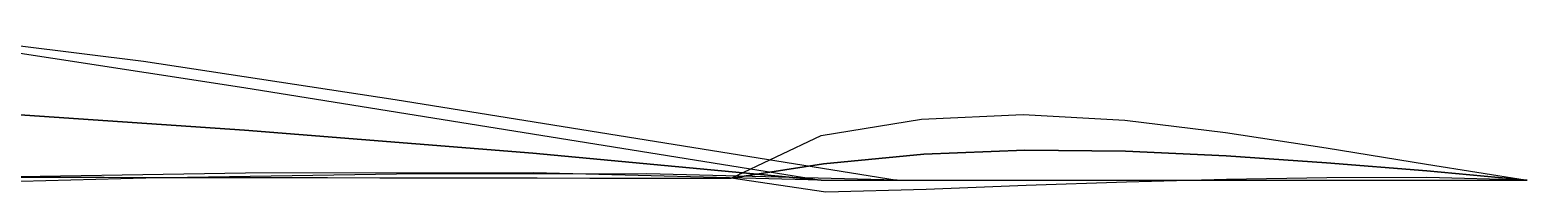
# Model space of a CAD drawing. Header units: metres. Extents: x -0.45 to 0.6, y -0.45 to 0.6.
# Drawn here: x 0.4513 to 0.6017, y -0.4473 to -0.431 of the extents above; entities that cross this region are included whole.
import ezdxf

# ---------------------------------------------------------------- set-up
doc = ezdxf.new("R2010")
doc.units = ezdxf.units.M

msp = doc.modelspace()

# ---------------------------------------------------------------- linework, layer by layer
at = {"layer": 'LAV-1 main body_Surf[0]_v4', "color": 0}
for points in [[(0.437368, -0.430988, 0), (0.462721, -0.434123, 0), (0.487977, -0.43798, 0), (0.513199, -0.442048, 0), (0.538425, -0.446094, 0), (0.538425, -0.446094, 0), (0.538425, -0.446094, 0), (0.538425, -0.446094, 0), (0.538425, -0.446094, 0), (0.538425, -0.446094, 0), (0.538425, -0.446094, 0), (0.538425, -0.446094, 0), (0.538425, -0.446094, 0)], [(0.437368, -0.430988, 0), (0.462721, -0.434123, 0), (0.487977, -0.43798, 0), (0.513199, -0.442048, 0), (0.538425, -0.446094, 0), (0.538425, -0.446094, 0), (0.538425, -0.446094, 0), (0.538425, -0.446094, 0), (0.538425, -0.446094, 0), (0.538425, -0.446094, 0), (0.538425, -0.446094, 0), (0.538425, -0.446094, 0), (0.538425, -0.446094, 0)], [(0.443743, -0.432327, 0), (0.472787, -0.436763, 0), (0.501793, -0.441441, 0), (0.530802, -0.446094, 0), (0.530802, -0.446094, 0), (0.530802, -0.446094, 0), (0.530802, -0.446094, 0), (0.530802, -0.446094, 0), (0.530802, -0.446094, 0), (0.530802, -0.446094, 0), (0.530802, -0.446094, 0), (0.530802, -0.446094, 0), (0.530802, -0.446094, 0), (0.530802, -0.446094, 0), (0.530802, -0.446094, 0), (0.530802, -0.446094, 0)], [(0.530802, -0.446094, 0), (0.530802, -0.446094, 0), (0.530802, -0.446094, 0), (0.530802, -0.446094, 0), (0.530802, -0.446094, 0), (0.530802, -0.446094, 0), (0.530802, -0.446094, 0), (0.530802, -0.446094, 0), (0.530802, -0.446094, 0), (0.501835, -0.443397, 0), (0.472864, -0.441077, 0), (0.443875, -0.439096, 0)], [(0.443875, -0.439096, 0), (0.472864, -0.441077, 0), (0.501835, -0.443397, 0), (0.530802, -0.446094, 0), (0.530802, -0.446094, 0), (0.530802, -0.446094, 0), (0.530802, -0.446094, 0), (0.530802, -0.446094, 0), (0.530802, -0.446094, 0), (0.530802, -0.446094, 0), (0.530802, -0.446094, 0), (0.530802, -0.446094, 0), (0.530802, -0.446094, 0), (0.530802, -0.446094, 0), (0.530802, -0.446094, 0), (0.530802, -0.446094, 0)], [(0.601698, -0.446094, 0), (0.601698, -0.446094, 0), (0.601698, -0.446094, 0), (0.601698, -0.446094, 0), (0.601698, -0.446094, 0), (0.601698, -0.446094, 0), (0.601698, -0.446094, 0), (0.601698, -0.446094, 0), (0.601698, -0.446094, 0), (0.591637, -0.445837, 0), (0.581572, -0.44585, 0), (0.571509, -0.446015, 0), (0.561447, -0.446289, 0), (0.551388, -0.446642, 0), (0.54133, -0.447023, 0), (0.531269, -0.447295, 0), (0.521733, -0.445907, 0), (0.521733, -0.445907, 0), (0.521733, -0.445907, 0), (0.521733, -0.445907, 0), (0.521733, -0.445907, 0), (0.521733, -0.445907, 0), (0.521733, -0.445907, 0), (0.521733, -0.445907, 0), (0.521733, -0.445907, 0), (0.521733, -0.445907, 0), (0.521733, -0.445907, 0), (0.521733, -0.445907, 0), (0.521733, -0.445907, 0), (0.521733, -0.445907, 0), (0.521733, -0.445907, 0), (0.521733, -0.445907, 0), (0.521733, -0.445907, 0), (0.53079, -0.441612, 0), (0.540869, -0.439968, 0), (0.551073, -0.4395, 0), (0.561275, -0.440052, 0), (0.571416, -0.441306, 0), (0.581519, -0.442849, 0), (0.591608, -0.444476, 0), (0.601698, -0.446094, 0), (0.601698, -0.446094, 0), (0.601698, -0.446094, 0), (0.601698, -0.446094, 0), (0.601698, -0.446094, 0), (0.601698, -0.446094, 0), (0.601698, -0.446094, 0), (0.601698, -0.446094, 0), (0.601698, -0.446094, 0)], [(0.601698, -0.446094, 0), (0.601698, -0.446094, 0), (0.601698, -0.446094, 0), (0.601698, -0.446094, 0), (0.601698, -0.446094, 0), (0.601698, -0.446094, 0), (0.601698, -0.446094, 0), (0.601698, -0.446094, 0), (0.601698, -0.446094, 0), (0.591622, -0.445156, 0), (0.581545, -0.444349, 0), (0.571463, -0.44366, 0), (0.561361, -0.443171, 0), (0.551231, -0.443071, 0), (0.5411, -0.443496, 0), (0.53103, -0.444454, 0), (0.521733, -0.445907, 0), (0.521733, -0.445907, 0), (0.521733, -0.445907, 0), (0.521733, -0.445907, 0), (0.521733, -0.445907, 0), (0.521733, -0.445907, 0), (0.521733, -0.445907, 0), (0.521733, -0.445907, 0), (0.521733, -0.445907, 0), (0.521733, -0.445907, 0), (0.521733, -0.445907, 0), (0.521733, -0.445907, 0), (0.521733, -0.445907, 0), (0.521733, -0.445907, 0), (0.521733, -0.445907, 0), (0.521733, -0.445907, 0), (0.521733, -0.445907, 0), (0.53103, -0.444454, 0), (0.5411, -0.443496, 0), (0.551231, -0.443071, 0), (0.561361, -0.443171, 0), (0.571463, -0.44366, 0), (0.581545, -0.444349, 0), (0.591622, -0.445156, 0), (0.601698, -0.446094, 0), (0.601698, -0.446094, 0), (0.601698, -0.446094, 0), (0.601698, -0.446094, 0), (0.601698, -0.446094, 0), (0.601698, -0.446094, 0), (0.601698, -0.446094, 0), (0.601698, -0.446094, 0), (0.601698, -0.446094, 0)], [(0.538425, -0.446094, 0), (0.538425, -0.446094, 0), (0.538425, -0.446094, 0), (0.538425, -0.446094, 0), (0.538425, -0.446094, 0), (0.538425, -0.446094, 0), (0.538425, -0.446094, 0), (0.538425, -0.446094, 0), (0.538425, -0.446094, 0), (0.513273, -0.44545, 0), (0.48811, -0.445483, 0), (0.462951, -0.445895, 0), (0.437798, -0.446582, 0)], [(0.538425, -0.446094, 0), (0.538425, -0.446094, 0), (0.538425, -0.446094, 0), (0.538425, -0.446094, 0), (0.538425, -0.446094, 0), (0.538425, -0.446094, 0), (0.538425, -0.446094, 0), (0.538425, -0.446094, 0), (0.538425, -0.446094, 0), (0.513273, -0.44545, 0), (0.48811, -0.445483, 0), (0.462951, -0.445895, 0), (0.437798, -0.446582, 0)], [(0.530802, -0.446094, 0), (0.530802, -0.446094, 0), (0.530802, -0.446094, 0), (0.530802, -0.446094, 0), (0.530802, -0.446094, 0), (0.530802, -0.446094, 0), (0.530802, -0.446094, 0), (0.530802, -0.446094, 0), (0.530802, -0.446094, 0), (0.501877, -0.445353, 0), (0.472941, -0.445391, 0), (0.444007, -0.445866, 0)], [(0.4473, -0.445793, 0), (0.453026, -0.445802, 0), (0.458751, -0.445811, 0), (0.464477, -0.445819, 0), (0.470203, -0.445828, 0), (0.475928, -0.445837, 0), (0.481196, -0.445845, 0), (0.486463, -0.445853, 0), (0.491731, -0.445861, 0), (0.496999, -0.445869, 0), (0.502266, -0.445877, 0), (0.507534, -0.445885, 0), (0.512801, -0.445894, 0), (0.518069, -0.445902, 0), (0.518527, -0.445902, 0), (0.518985, -0.445903, 0), (0.519443, -0.445904, 0), (0.519901, -0.445904, 0), (0.520359, -0.445905, 0), (0.520817, -0.445906, 0), (0.521275, -0.445907, 0), (0.521733, -0.445907, 0), (0.521733, -0.445907, 0), (0.521733, -0.445907, 0), (0.521733, -0.445907, 0), (0.521733, -0.445907, 0), (0.521733, -0.445907, 0), (0.521733, -0.445907, 0), (0.521733, -0.445907, 0), (0.521733, -0.445907, 0)], [(0.4473, -0.445793, 0), (0.453026, -0.445802, 0), (0.458751, -0.445811, 0), (0.464477, -0.445819, 0), (0.470203, -0.445828, 0), (0.475928, -0.445837, 0), (0.481196, -0.445845, 0), (0.486463, -0.445853, 0), (0.491731, -0.445861, 0), (0.496999, -0.445869, 0), (0.502266, -0.445877, 0), (0.507534, -0.445885, 0), (0.512801, -0.445894, 0), (0.518069, -0.445902, 0), (0.518527, -0.445902, 0), (0.518985, -0.445903, 0), (0.519443, -0.445904, 0), (0.519901, -0.445904, 0), (0.520359, -0.445905, 0), (0.520817, -0.445906, 0), (0.521275, -0.445907, 0), (0.521733, -0.445907, 0), (0.521733, -0.445907, 0), (0.521733, -0.445907, 0), (0.521733, -0.445907, 0), (0.521733, -0.445907, 0), (0.521733, -0.445907, 0), (0.521733, -0.445907, 0), (0.521733, -0.445907, 0), (0.521733, -0.445907, 0)], [(0.4473, -0.445793, 0), (0.453026, -0.445802, 0), (0.458751, -0.445811, 0), (0.464477, -0.445819, 0), (0.470203, -0.445828, 0), (0.475928, -0.445837, 0), (0.481196, -0.445845, 0), (0.486463, -0.445853, 0), (0.491731, -0.445861, 0), (0.496999, -0.445869, 0), (0.502266, -0.445877, 0), (0.507534, -0.445885, 0), (0.512801, -0.445894, 0), (0.518069, -0.445902, 0), (0.518527, -0.445902, 0), (0.518985, -0.445903, 0), (0.519443, -0.445904, 0), (0.519901, -0.445904, 0), (0.520359, -0.445905, 0), (0.520817, -0.445906, 0), (0.521275, -0.445907, 0), (0.521733, -0.445907, 0), (0.521733, -0.445907, 0), (0.521733, -0.445907, 0), (0.521733, -0.445907, 0), (0.521733, -0.445907, 0), (0.521733, -0.445907, 0), (0.521733, -0.445907, 0), (0.521733, -0.445907, 0), (0.521733, -0.445907, 0)], [(0.530802, -0.446094, 0), (0.530802, -0.446094, 0), (0.530802, -0.446094, 0), (0.530802, -0.446094, 0), (0.530802, -0.446094, 0), (0.530802, -0.446094, 0), (0.530802, -0.446094, 0), (0.530802, -0.446094, 0), (0.530802, -0.446094, 0), (0.530821, -0.446094, 0), (0.53084, -0.446094, 0), (0.530858, -0.446094, 0), (0.530876, -0.446094, 0), (0.530894, -0.446094, 0), (0.530912, -0.446094, 0), (0.530929, -0.446094, 0), (0.530946, -0.446094, 0), (0.531122, -0.446094, 0), (0.531267, -0.446094, 0), (0.531382, -0.446094, 0), (0.531472, -0.446094, 0), (0.531539, -0.446093, 0), (0.531587, -0.446093, 0), (0.531618, -0.446092, 0), (0.531637, -0.446092, 0), (0.531647, -0.446091, 0), (0.531649, -0.446091, 0), (0.531646, -0.44609, 0), (0.531643, -0.44609, 0), (0.531643, -0.446089, 0), (0.531649, -0.446089, 0), (0.531666, -0.446088, 0), (0.531696, -0.446088, 0), (0.531743, -0.446087, 0), (0.531813, -0.446087, 0), (0.531909, -0.446086, 0), (0.532037, -0.446086, 0), (0.532201, -0.446086, 0), (0.532406, -0.446086, 0), (0.532657, -0.446086, 0), (0.532959, -0.446086, 0), (0.533286, -0.446086, 0), (0.53367, -0.446087, 0), (0.53412, -0.446087, 0), (0.534647, -0.446088, 0), (0.535259, -0.446089, 0), (0.535966, -0.44609, 0), (0.536779, -0.446091, 0), (0.537707, -0.446093, 0), (0.537794, -0.446093, 0), (0.537881, -0.446093, 0), (0.537969, -0.446094, 0), (0.538059, -0.446094, 0), (0.538149, -0.446094, 0), (0.53824, -0.446094, 0), (0.538332, -0.446094, 0), (0.538425, -0.446094, 0), (0.538425, -0.446094, 0), (0.538425, -0.446094, 0), (0.538425, -0.446094, 0), (0.538425, -0.446094, 0), (0.538425, -0.446094, 0), (0.538425, -0.446094, 0), (0.538425, -0.446094, 0), (0.538425, -0.446094, 0), (0.538425, -0.446094, 0), (0.538425, -0.446094, 0), (0.538425, -0.446094, 0), (0.538425, -0.446094, 0), (0.538425, -0.446094, 0), (0.538425, -0.446094, 0), (0.538425, -0.446094, 0), (0.538425, -0.446094, 0), (0.538425, -0.446094, 0), (0.538425, -0.446094, 0), (0.538425, -0.446094, 0), (0.538425, -0.446094, 0), (0.538425, -0.446094, 0), (0.538425, -0.446094, 0), (0.538425, -0.446094, 0), (0.538425, -0.446094, 0), (0.538425, -0.446094, 0), (0.538425, -0.446094, 0), (0.538425, -0.446094, 0), (0.538425, -0.446094, 0), (0.538425, -0.446094, 0), (0.538425, -0.446094, 0), (0.538425, -0.446094, 0), (0.538425, -0.446094, 0), (0.538425, -0.446094, 0), (0.538425, -0.446094, 0), (0.538425, -0.446094, 0), (0.538425, -0.446094, 0), (0.538425, -0.446094, 0), (0.538425, -0.446094, 0), (0.538425, -0.446094, 0), (0.538425, -0.446094, 0), (0.538425, -0.446094, 0), (0.538425, -0.446094, 0), (0.538425, -0.446094, 0), (0.538425, -0.446094, 0), (0.538425, -0.446094, 0), (0.538425, -0.446094, 0), (0.538425, -0.446094, 0), (0.538425, -0.446094, 0), (0.538583, -0.446094, 0), (0.538741, -0.446094, 0), (0.5389, -0.446094, 0), (0.539058, -0.446094, 0), (0.539216, -0.446094, 0), (0.539374, -0.446094, 0), (0.539532, -0.446094, 0), (0.539691, -0.446094, 0), (0.54151, -0.446094, 0), (0.543329, -0.446094, 0), (0.545148, -0.446094, 0), (0.546967, -0.446094, 0), (0.548786, -0.446094, 0), (0.550605, -0.446094, 0), (0.552424, -0.446094, 0), (0.554243, -0.446094, 0), (0.556221, -0.446094, 0), (0.558198, -0.446094, 0), (0.560175, -0.446094, 0), (0.562152, -0.446094, 0), (0.56413, -0.446094, 0), (0.566107, -0.446094, 0), (0.568084, -0.446094, 0), (0.570062, -0.446094, 0), (0.572039, -0.446094, 0), (0.574016, -0.446094, 0), (0.575993, -0.446094, 0), (0.577971, -0.446094, 0), (0.579948, -0.446094, 0), (0.581925, -0.446094, 0), (0.583903, -0.446094, 0), (0.58588, -0.446094, 0), (0.587699, -0.446094, 0), (0.589518, -0.446094, 0), (0.591337, -0.446094, 0), (0.593156, -0.446094, 0), (0.594975, -0.446094, 0), (0.596794, -0.446094, 0), (0.598614, -0.446094, 0), (0.600433, -0.446094, 0), (0.600591, -0.446094, 0), (0.600749, -0.446094, 0), (0.600907, -0.446094, 0), (0.601065, -0.446094, 0), (0.601224, -0.446094, 0), (0.601382, -0.446094, 0), (0.60154, -0.446094, 0), (0.601698, -0.446094, 0), (0.601698, -0.446094, 0), (0.601698, -0.446094, 0), (0.601698, -0.446094, 0), (0.601698, -0.446094, 0), (0.601698, -0.446094, 0), (0.601698, -0.446094, 0), (0.601698, -0.446094, 0), (0.601698, -0.446094, 0)], [(0.530802, -0.446094, 0), (0.530802, -0.446094, 0), (0.530802, -0.446094, 0), (0.530802, -0.446094, 0), (0.530802, -0.446094, 0), (0.530802, -0.446094, 0), (0.530802, -0.446094, 0), (0.530802, -0.446094, 0), (0.530802, -0.446094, 0), (0.530821, -0.446094, 0), (0.53084, -0.446094, 0), (0.530858, -0.446094, 0), (0.530876, -0.446094, 0), (0.530894, -0.446094, 0), (0.530912, -0.446094, 0), (0.530929, -0.446094, 0), (0.530946, -0.446094, 0), (0.531122, -0.446094, 0), (0.531267, -0.446094, 0), (0.531382, -0.446094, 0), (0.531472, -0.446094, 0), (0.531539, -0.446093, 0), (0.531587, -0.446093, 0), (0.531618, -0.446092, 0), (0.531637, -0.446092, 0), (0.531647, -0.446091, 0), (0.531649, -0.446091, 0), (0.531646, -0.44609, 0), (0.531643, -0.44609, 0), (0.531643, -0.446089, 0), (0.531649, -0.446089, 0), (0.531666, -0.446088, 0), (0.531696, -0.446088, 0), (0.531743, -0.446087, 0), (0.531813, -0.446087, 0), (0.531909, -0.446086, 0), (0.532037, -0.446086, 0), (0.532201, -0.446086, 0), (0.532406, -0.446086, 0), (0.532657, -0.446086, 0), (0.532959, -0.446086, 0), (0.533286, -0.446086, 0), (0.53367, -0.446087, 0), (0.53412, -0.446087, 0), (0.534647, -0.446088, 0), (0.535259, -0.446089, 0), (0.535966, -0.44609, 0), (0.536779, -0.446091, 0), (0.537707, -0.446093, 0), (0.537794, -0.446093, 0), (0.537881, -0.446093, 0), (0.537969, -0.446094, 0), (0.538059, -0.446094, 0), (0.538149, -0.446094, 0), (0.53824, -0.446094, 0), (0.538332, -0.446094, 0), (0.538425, -0.446094, 0), (0.538425, -0.446094, 0), (0.538425, -0.446094, 0), (0.538425, -0.446094, 0), (0.538425, -0.446094, 0), (0.538425, -0.446094, 0), (0.538425, -0.446094, 0), (0.538425, -0.446094, 0), (0.538425, -0.446094, 0), (0.538425, -0.446094, 0), (0.538425, -0.446094, 0), (0.538425, -0.446094, 0), (0.538425, -0.446094, 0), (0.538425, -0.446094, 0), (0.538425, -0.446094, 0), (0.538425, -0.446094, 0), (0.538425, -0.446094, 0), (0.538425, -0.446094, 0), (0.538425, -0.446094, 0), (0.538425, -0.446094, 0), (0.538425, -0.446094, 0), (0.538425, -0.446094, 0), (0.538425, -0.446094, 0), (0.538425, -0.446094, 0), (0.538425, -0.446094, 0), (0.538425, -0.446094, 0), (0.538425, -0.446094, 0), (0.538425, -0.446094, 0), (0.538425, -0.446094, 0), (0.538425, -0.446094, 0), (0.538425, -0.446094, 0), (0.538425, -0.446094, 0), (0.538425, -0.446094, 0), (0.538425, -0.446094, 0), (0.538425, -0.446094, 0), (0.538425, -0.446094, 0), (0.538425, -0.446094, 0), (0.538425, -0.446094, 0), (0.538425, -0.446094, 0), (0.538425, -0.446094, 0), (0.538425, -0.446094, 0), (0.538425, -0.446094, 0), (0.538425, -0.446094, 0), (0.538425, -0.446094, 0), (0.538425, -0.446094, 0), (0.538425, -0.446094, 0), (0.538425, -0.446094, 0), (0.538425, -0.446094, 0), (0.538425, -0.446094, 0), (0.538583, -0.446094, 0), (0.538741, -0.446094, 0), (0.5389, -0.446094, 0), (0.539058, -0.446094, 0), (0.539216, -0.446094, 0), (0.539374, -0.446094, 0), (0.539532, -0.446094, 0), (0.539691, -0.446094, 0), (0.54151, -0.446094, 0), (0.543329, -0.446094, 0), (0.545148, -0.446094, 0), (0.546967, -0.446094, 0), (0.548786, -0.446094, 0), (0.550605, -0.446094, 0), (0.552424, -0.446094, 0), (0.554243, -0.446094, 0), (0.556221, -0.446094, 0), (0.558198, -0.446094, 0), (0.560175, -0.446094, 0), (0.562152, -0.446094, 0), (0.56413, -0.446094, 0), (0.566107, -0.446094, 0), (0.568084, -0.446094, 0), (0.570062, -0.446094, 0), (0.572039, -0.446094, 0), (0.574016, -0.446094, 0), (0.575993, -0.446094, 0), (0.577971, -0.446094, 0), (0.579948, -0.446094, 0), (0.581925, -0.446094, 0), (0.583903, -0.446094, 0), (0.58588, -0.446094, 0), (0.587699, -0.446094, 0), (0.589518, -0.446094, 0), (0.591337, -0.446094, 0), (0.593156, -0.446094, 0), (0.594975, -0.446094, 0), (0.596794, -0.446094, 0), (0.598614, -0.446094, 0), (0.600433, -0.446094, 0), (0.600591, -0.446094, 0), (0.600749, -0.446094, 0), (0.600907, -0.446094, 0), (0.601065, -0.446094, 0), (0.601224, -0.446094, 0), (0.601382, -0.446094, 0), (0.60154, -0.446094, 0), (0.601698, -0.446094, 0), (0.601698, -0.446094, 0), (0.601698, -0.446094, 0), (0.601698, -0.446094, 0), (0.601698, -0.446094, 0), (0.601698, -0.446094, 0), (0.601698, -0.446094, 0), (0.601698, -0.446094, 0), (0.601698, -0.446094, 0)], [(0.530802, -0.446094, 0), (0.530802, -0.446094, 0), (0.530802, -0.446094, 0), (0.530802, -0.446094, 0), (0.530802, -0.446094, 0), (0.530802, -0.446094, 0), (0.530802, -0.446094, 0), (0.530802, -0.446094, 0), (0.530802, -0.446094, 0), (0.530821, -0.446094, 0), (0.53084, -0.446094, 0), (0.530858, -0.446094, 0), (0.530876, -0.446094, 0), (0.530894, -0.446094, 0), (0.530912, -0.446094, 0), (0.530929, -0.446094, 0), (0.530946, -0.446094, 0), (0.531122, -0.446094, 0), (0.531267, -0.446094, 0), (0.531382, -0.446094, 0), (0.531472, -0.446094, 0), (0.531539, -0.446093, 0), (0.531587, -0.446093, 0), (0.531618, -0.446092, 0), (0.531637, -0.446092, 0), (0.531647, -0.446091, 0), (0.531649, -0.446091, 0), (0.531646, -0.44609, 0), (0.531643, -0.44609, 0), (0.531643, -0.446089, 0), (0.531649, -0.446089, 0), (0.531666, -0.446088, 0), (0.531696, -0.446088, 0), (0.531743, -0.446087, 0), (0.531813, -0.446087, 0), (0.531909, -0.446086, 0), (0.532037, -0.446086, 0), (0.532201, -0.446086, 0), (0.532406, -0.446086, 0), (0.532657, -0.446086, 0), (0.532959, -0.446086, 0), (0.533286, -0.446086, 0), (0.53367, -0.446087, 0), (0.53412, -0.446087, 0), (0.534647, -0.446088, 0), (0.535259, -0.446089, 0), (0.535966, -0.44609, 0), (0.536779, -0.446091, 0), (0.537707, -0.446093, 0), (0.537794, -0.446093, 0), (0.537881, -0.446093, 0), (0.537969, -0.446094, 0), (0.538059, -0.446094, 0), (0.538149, -0.446094, 0), (0.53824, -0.446094, 0), (0.538332, -0.446094, 0), (0.538425, -0.446094, 0), (0.538425, -0.446094, 0), (0.538425, -0.446094, 0), (0.538425, -0.446094, 0), (0.538425, -0.446094, 0), (0.538425, -0.446094, 0), (0.538425, -0.446094, 0), (0.538425, -0.446094, 0), (0.538425, -0.446094, 0), (0.538425, -0.446094, 0), (0.538425, -0.446094, 0), (0.538425, -0.446094, 0), (0.538425, -0.446094, 0), (0.538425, -0.446094, 0), (0.538425, -0.446094, 0), (0.538425, -0.446094, 0), (0.538425, -0.446094, 0), (0.538425, -0.446094, 0), (0.538425, -0.446094, 0), (0.538425, -0.446094, 0), (0.538425, -0.446094, 0), (0.538425, -0.446094, 0), (0.538425, -0.446094, 0), (0.538425, -0.446094, 0), (0.538425, -0.446094, 0), (0.538425, -0.446094, 0), (0.538425, -0.446094, 0), (0.538425, -0.446094, 0), (0.538425, -0.446094, 0), (0.538425, -0.446094, 0), (0.538425, -0.446094, 0), (0.538425, -0.446094, 0), (0.538425, -0.446094, 0), (0.538425, -0.446094, 0), (0.538425, -0.446094, 0), (0.538425, -0.446094, 0), (0.538425, -0.446094, 0), (0.538425, -0.446094, 0), (0.538425, -0.446094, 0), (0.538425, -0.446094, 0), (0.538425, -0.446094, 0), (0.538425, -0.446094, 0), (0.538425, -0.446094, 0), (0.538425, -0.446094, 0), (0.538425, -0.446094, 0), (0.538425, -0.446094, 0), (0.538425, -0.446094, 0), (0.538425, -0.446094, 0), (0.538425, -0.446094, 0), (0.538583, -0.446094, 0), (0.538741, -0.446094, 0), (0.5389, -0.446094, 0), (0.539058, -0.446094, 0), (0.539216, -0.446094, 0), (0.539374, -0.446094, 0), (0.539532, -0.446094, 0), (0.539691, -0.446094, 0), (0.54151, -0.446094, 0), (0.543329, -0.446094, 0), (0.545148, -0.446094, 0), (0.546967, -0.446094, 0), (0.548786, -0.446094, 0), (0.550605, -0.446094, 0), (0.552424, -0.446094, 0), (0.554243, -0.446094, 0), (0.556221, -0.446094, 0), (0.558198, -0.446094, 0), (0.560175, -0.446094, 0), (0.562152, -0.446094, 0), (0.56413, -0.446094, 0), (0.566107, -0.446094, 0), (0.568084, -0.446094, 0), (0.570062, -0.446094, 0), (0.572039, -0.446094, 0), (0.574016, -0.446094, 0), (0.575993, -0.446094, 0), (0.577971, -0.446094, 0), (0.579948, -0.446094, 0), (0.581925, -0.446094, 0), (0.583903, -0.446094, 0), (0.58588, -0.446094, 0), (0.587699, -0.446094, 0), (0.589518, -0.446094, 0), (0.591337, -0.446094, 0), (0.593156, -0.446094, 0), (0.594975, -0.446094, 0), (0.596794, -0.446094, 0), (0.598614, -0.446094, 0), (0.600433, -0.446094, 0), (0.600591, -0.446094, 0), (0.600749, -0.446094, 0), (0.600907, -0.446094, 0), (0.601065, -0.446094, 0), (0.601224, -0.446094, 0), (0.601382, -0.446094, 0), (0.60154, -0.446094, 0), (0.601698, -0.446094, 0), (0.601698, -0.446094, 0), (0.601698, -0.446094, 0), (0.601698, -0.446094, 0), (0.601698, -0.446094, 0), (0.601698, -0.446094, 0), (0.601698, -0.446094, 0), (0.601698, -0.446094, 0), (0.601698, -0.446094, 0)], [(0.530802, -0.446094, 0), (0.530802, -0.446094, 0), (0.530802, -0.446094, 0), (0.530802, -0.446094, 0), (0.530802, -0.446094, 0), (0.530802, -0.446094, 0), (0.530802, -0.446094, 0), (0.530802, -0.446094, 0), (0.530802, -0.446094, 0), (0.530821, -0.446094, 0), (0.53084, -0.446094, 0), (0.530858, -0.446094, 0), (0.530876, -0.446094, 0), (0.530894, -0.446094, 0), (0.530912, -0.446094, 0), (0.530929, -0.446094, 0), (0.530946, -0.446094, 0), (0.531122, -0.446094, 0), (0.531267, -0.446094, 0), (0.531382, -0.446094, 0), (0.531472, -0.446094, 0), (0.531539, -0.446093, 0), (0.531587, -0.446093, 0), (0.531618, -0.446092, 0), (0.531637, -0.446092, 0), (0.531647, -0.446091, 0), (0.531649, -0.446091, 0), (0.531646, -0.44609, 0), (0.531643, -0.44609, 0), (0.531643, -0.446089, 0), (0.531649, -0.446089, 0), (0.531666, -0.446088, 0), (0.531696, -0.446088, 0), (0.531743, -0.446087, 0), (0.531813, -0.446087, 0), (0.531909, -0.446086, 0), (0.532037, -0.446086, 0), (0.532201, -0.446086, 0), (0.532406, -0.446086, 0), (0.532657, -0.446086, 0), (0.532959, -0.446086, 0), (0.533286, -0.446086, 0), (0.53367, -0.446087, 0), (0.53412, -0.446087, 0), (0.534647, -0.446088, 0), (0.535259, -0.446089, 0), (0.535966, -0.44609, 0), (0.536779, -0.446091, 0), (0.537707, -0.446093, 0), (0.537794, -0.446093, 0), (0.537881, -0.446093, 0), (0.537969, -0.446094, 0), (0.538059, -0.446094, 0), (0.538149, -0.446094, 0), (0.53824, -0.446094, 0), (0.538332, -0.446094, 0), (0.538425, -0.446094, 0), (0.538425, -0.446094, 0), (0.538425, -0.446094, 0), (0.538425, -0.446094, 0), (0.538425, -0.446094, 0), (0.538425, -0.446094, 0), (0.538425, -0.446094, 0), (0.538425, -0.446094, 0), (0.538425, -0.446094, 0), (0.538425, -0.446094, 0), (0.538425, -0.446094, 0), (0.538425, -0.446094, 0), (0.538425, -0.446094, 0), (0.538425, -0.446094, 0), (0.538425, -0.446094, 0), (0.538425, -0.446094, 0), (0.538425, -0.446094, 0), (0.538425, -0.446094, 0), (0.538425, -0.446094, 0), (0.538425, -0.446094, 0), (0.538425, -0.446094, 0), (0.538425, -0.446094, 0), (0.538425, -0.446094, 0), (0.538425, -0.446094, 0), (0.538425, -0.446094, 0), (0.538425, -0.446094, 0), (0.538425, -0.446094, 0), (0.538425, -0.446094, 0), (0.538425, -0.446094, 0), (0.538425, -0.446094, 0), (0.538425, -0.446094, 0), (0.538425, -0.446094, 0), (0.538425, -0.446094, 0), (0.538425, -0.446094, 0), (0.538425, -0.446094, 0), (0.538425, -0.446094, 0), (0.538425, -0.446094, 0), (0.538425, -0.446094, 0), (0.538425, -0.446094, 0), (0.538425, -0.446094, 0), (0.538425, -0.446094, 0), (0.538425, -0.446094, 0), (0.538425, -0.446094, 0), (0.538425, -0.446094, 0), (0.538425, -0.446094, 0), (0.538425, -0.446094, 0), (0.538425, -0.446094, 0), (0.538425, -0.446094, 0), (0.538425, -0.446094, 0), (0.538583, -0.446094, 0), (0.538741, -0.446094, 0), (0.5389, -0.446094, 0), (0.539058, -0.446094, 0), (0.539216, -0.446094, 0), (0.539374, -0.446094, 0), (0.539532, -0.446094, 0), (0.539691, -0.446094, 0), (0.54151, -0.446094, 0), (0.543329, -0.446094, 0), (0.545148, -0.446094, 0), (0.546967, -0.446094, 0), (0.548786, -0.446094, 0), (0.550605, -0.446094, 0), (0.552424, -0.446094, 0), (0.554243, -0.446094, 0), (0.556221, -0.446094, 0), (0.558198, -0.446094, 0), (0.560175, -0.446094, 0), (0.562152, -0.446094, 0), (0.56413, -0.446094, 0), (0.566107, -0.446094, 0), (0.568084, -0.446094, 0), (0.570062, -0.446094, 0), (0.572039, -0.446094, 0), (0.574016, -0.446094, 0), (0.575993, -0.446094, 0), (0.577971, -0.446094, 0), (0.579948, -0.446094, 0), (0.581925, -0.446094, 0), (0.583903, -0.446094, 0), (0.58588, -0.446094, 0), (0.587699, -0.446094, 0), (0.589518, -0.446094, 0), (0.591337, -0.446094, 0), (0.593156, -0.446094, 0), (0.594975, -0.446094, 0), (0.596794, -0.446094, 0), (0.598614, -0.446094, 0), (0.600433, -0.446094, 0), (0.600591, -0.446094, 0), (0.600749, -0.446094, 0), (0.600907, -0.446094, 0), (0.601065, -0.446094, 0), (0.601224, -0.446094, 0), (0.601382, -0.446094, 0), (0.60154, -0.446094, 0), (0.601698, -0.446094, 0), (0.601698, -0.446094, 0), (0.601698, -0.446094, 0), (0.601698, -0.446094, 0), (0.601698, -0.446094, 0), (0.601698, -0.446094, 0), (0.601698, -0.446094, 0), (0.601698, -0.446094, 0), (0.601698, -0.446094, 0)]]:
    msp.add_polyline3d(points, dxfattribs=at)
at = {"layer": 'LAV-1 main body_Surf[1]_v4', "color": 0}
for points in [[(0.437368, -0.430988, 0), (0.462721, -0.434123, 0), (0.487977, -0.43798, 0), (0.513199, -0.442048, 0), (0.538425, -0.446094, 0), (0.538425, -0.446094, 0), (0.538425, -0.446094, 0), (0.538425, -0.446094, 0), (0.538425, -0.446094, 0), (0.538425, -0.446094, 0), (0.538425, -0.446094, 0), (0.538425, -0.446094, 0), (0.538425, -0.446094, 0)], [(0.437368, -0.430988, 0), (0.462721, -0.434123, 0), (0.487977, -0.43798, 0), (0.513199, -0.442048, 0), (0.538425, -0.446094, 0), (0.538425, -0.446094, 0), (0.538425, -0.446094, 0), (0.538425, -0.446094, 0), (0.538425, -0.446094, 0), (0.538425, -0.446094, 0), (0.538425, -0.446094, 0), (0.538425, -0.446094, 0), (0.538425, -0.446094, 0)], [(0.443743, -0.432327, 0), (0.472787, -0.436763, 0), (0.501793, -0.441441, 0), (0.530802, -0.446094, 0), (0.530802, -0.446094, 0), (0.530802, -0.446094, 0), (0.530802, -0.446094, 0), (0.530802, -0.446094, 0), (0.530802, -0.446094, 0), (0.530802, -0.446094, 0), (0.530802, -0.446094, 0), (0.530802, -0.446094, 0), (0.530802, -0.446094, 0), (0.530802, -0.446094, 0), (0.530802, -0.446094, 0), (0.530802, -0.446094, 0)], [(0.530802, -0.446094, 0), (0.530802, -0.446094, 0), (0.530802, -0.446094, 0), (0.530802, -0.446094, 0), (0.530802, -0.446094, 0), (0.530802, -0.446094, 0), (0.530802, -0.446094, 0), (0.530802, -0.446094, 0), (0.530802, -0.446094, 0), (0.501835, -0.443397, 0), (0.472864, -0.441077, 0), (0.443875, -0.439096, 0)], [(0.443875, -0.439096, 0), (0.472864, -0.441077, 0), (0.501835, -0.443397, 0), (0.530802, -0.446094, 0), (0.530802, -0.446094, 0), (0.530802, -0.446094, 0), (0.530802, -0.446094, 0), (0.530802, -0.446094, 0), (0.530802, -0.446094, 0), (0.530802, -0.446094, 0), (0.530802, -0.446094, 0), (0.530802, -0.446094, 0), (0.530802, -0.446094, 0), (0.530802, -0.446094, 0), (0.530802, -0.446094, 0), (0.530802, -0.446094, 0)], [(0.601698, -0.446094, 0), (0.601698, -0.446094, 0), (0.601698, -0.446094, 0), (0.601698, -0.446094, 0), (0.601698, -0.446094, 0), (0.601698, -0.446094, 0), (0.601698, -0.446094, 0), (0.601698, -0.446094, 0), (0.601698, -0.446094, 0), (0.591637, -0.445837, 0), (0.581572, -0.44585, 0), (0.571509, -0.446015, 0), (0.561447, -0.446289, 0), (0.551388, -0.446642, 0), (0.54133, -0.447023, 0), (0.531269, -0.447295, 0), (0.521733, -0.445907, 0), (0.521733, -0.445907, 0), (0.521733, -0.445907, 0), (0.521733, -0.445907, 0), (0.521733, -0.445907, 0), (0.521733, -0.445907, 0), (0.521733, -0.445907, 0), (0.521733, -0.445907, 0), (0.521733, -0.445907, 0), (0.521733, -0.445907, 0), (0.521733, -0.445907, 0), (0.521733, -0.445907, 0), (0.521733, -0.445907, 0), (0.521733, -0.445907, 0), (0.521733, -0.445907, 0), (0.521733, -0.445907, 0), (0.521733, -0.445907, 0), (0.53079, -0.441612, 0), (0.540869, -0.439968, 0), (0.551073, -0.4395, 0), (0.561275, -0.440052, 0), (0.571416, -0.441306, 0), (0.581519, -0.442849, 0), (0.591608, -0.444476, 0), (0.601698, -0.446094, 0), (0.601698, -0.446094, 0), (0.601698, -0.446094, 0), (0.601698, -0.446094, 0), (0.601698, -0.446094, 0), (0.601698, -0.446094, 0), (0.601698, -0.446094, 0), (0.601698, -0.446094, 0), (0.601698, -0.446094, 0)], [(0.601698, -0.446094, 0), (0.601698, -0.446094, 0), (0.601698, -0.446094, 0), (0.601698, -0.446094, 0), (0.601698, -0.446094, 0), (0.601698, -0.446094, 0), (0.601698, -0.446094, 0), (0.601698, -0.446094, 0), (0.601698, -0.446094, 0), (0.591622, -0.445156, 0), (0.581545, -0.444349, 0), (0.571463, -0.44366, 0), (0.561361, -0.443171, 0), (0.551231, -0.443071, 0), (0.5411, -0.443496, 0), (0.53103, -0.444454, 0), (0.521733, -0.445907, 0), (0.521733, -0.445907, 0), (0.521733, -0.445907, 0), (0.521733, -0.445907, 0), (0.521733, -0.445907, 0), (0.521733, -0.445907, 0), (0.521733, -0.445907, 0), (0.521733, -0.445907, 0), (0.521733, -0.445907, 0), (0.521733, -0.445907, 0), (0.521733, -0.445907, 0), (0.521733, -0.445907, 0), (0.521733, -0.445907, 0), (0.521733, -0.445907, 0), (0.521733, -0.445907, 0), (0.521733, -0.445907, 0), (0.521733, -0.445907, 0), (0.53103, -0.444454, 0), (0.5411, -0.443496, 0), (0.551231, -0.443071, 0), (0.561361, -0.443171, 0), (0.571463, -0.44366, 0), (0.581545, -0.444349, 0), (0.591622, -0.445156, 0), (0.601698, -0.446094, 0), (0.601698, -0.446094, 0), (0.601698, -0.446094, 0), (0.601698, -0.446094, 0), (0.601698, -0.446094, 0), (0.601698, -0.446094, 0), (0.601698, -0.446094, 0), (0.601698, -0.446094, 0), (0.601698, -0.446094, 0)], [(0.538425, -0.446094, 0), (0.538425, -0.446094, 0), (0.538425, -0.446094, 0), (0.538425, -0.446094, 0), (0.538425, -0.446094, 0), (0.538425, -0.446094, 0), (0.538425, -0.446094, 0), (0.538425, -0.446094, 0), (0.538425, -0.446094, 0), (0.513273, -0.44545, 0), (0.48811, -0.445483, 0), (0.462951, -0.445895, 0), (0.437798, -0.446582, 0)], [(0.538425, -0.446094, 0), (0.538425, -0.446094, 0), (0.538425, -0.446094, 0), (0.538425, -0.446094, 0), (0.538425, -0.446094, 0), (0.538425, -0.446094, 0), (0.538425, -0.446094, 0), (0.538425, -0.446094, 0), (0.538425, -0.446094, 0), (0.513273, -0.44545, 0), (0.48811, -0.445483, 0), (0.462951, -0.445895, 0), (0.437798, -0.446582, 0)], [(0.530802, -0.446094, 0), (0.530802, -0.446094, 0), (0.530802, -0.446094, 0), (0.530802, -0.446094, 0), (0.530802, -0.446094, 0), (0.530802, -0.446094, 0), (0.530802, -0.446094, 0), (0.530802, -0.446094, 0), (0.530802, -0.446094, 0), (0.501877, -0.445353, 0), (0.472941, -0.445391, 0), (0.444007, -0.445866, 0)], [(0.4473, -0.445793, 0), (0.453026, -0.445802, 0), (0.458751, -0.445811, 0), (0.464477, -0.445819, 0), (0.470203, -0.445828, 0), (0.475928, -0.445837, 0), (0.481196, -0.445845, 0), (0.486463, -0.445853, 0), (0.491731, -0.445861, 0), (0.496999, -0.445869, 0), (0.502266, -0.445877, 0), (0.507534, -0.445885, 0), (0.512801, -0.445894, 0), (0.518069, -0.445902, 0), (0.518527, -0.445902, 0), (0.518985, -0.445903, 0), (0.519443, -0.445904, 0), (0.519901, -0.445904, 0), (0.520359, -0.445905, 0), (0.520817, -0.445906, 0), (0.521275, -0.445907, 0), (0.521733, -0.445907, 0), (0.521733, -0.445907, 0), (0.521733, -0.445907, 0), (0.521733, -0.445907, 0), (0.521733, -0.445907, 0), (0.521733, -0.445907, 0), (0.521733, -0.445907, 0), (0.521733, -0.445907, 0), (0.521733, -0.445907, 0)], [(0.4473, -0.445793, 0), (0.453026, -0.445802, 0), (0.458751, -0.445811, 0), (0.464477, -0.445819, 0), (0.470203, -0.445828, 0), (0.475928, -0.445837, 0), (0.481196, -0.445845, 0), (0.486463, -0.445853, 0), (0.491731, -0.445861, 0), (0.496999, -0.445869, 0), (0.502266, -0.445877, 0), (0.507534, -0.445885, 0), (0.512801, -0.445894, 0), (0.518069, -0.445902, 0), (0.518527, -0.445902, 0), (0.518985, -0.445903, 0), (0.519443, -0.445904, 0), (0.519901, -0.445904, 0), (0.520359, -0.445905, 0), (0.520817, -0.445906, 0), (0.521275, -0.445907, 0), (0.521733, -0.445907, 0), (0.521733, -0.445907, 0), (0.521733, -0.445907, 0), (0.521733, -0.445907, 0), (0.521733, -0.445907, 0), (0.521733, -0.445907, 0), (0.521733, -0.445907, 0), (0.521733, -0.445907, 0), (0.521733, -0.445907, 0)], [(0.4473, -0.445793, 0), (0.453026, -0.445802, 0), (0.458751, -0.445811, 0), (0.464477, -0.445819, 0), (0.470203, -0.445828, 0), (0.475928, -0.445837, 0), (0.481196, -0.445845, 0), (0.486463, -0.445853, 0), (0.491731, -0.445861, 0), (0.496999, -0.445869, 0), (0.502266, -0.445877, 0), (0.507534, -0.445885, 0), (0.512801, -0.445894, 0), (0.518069, -0.445902, 0), (0.518527, -0.445902, 0), (0.518985, -0.445903, 0), (0.519443, -0.445904, 0), (0.519901, -0.445904, 0), (0.520359, -0.445905, 0), (0.520817, -0.445906, 0), (0.521275, -0.445907, 0), (0.521733, -0.445907, 0), (0.521733, -0.445907, 0), (0.521733, -0.445907, 0), (0.521733, -0.445907, 0), (0.521733, -0.445907, 0), (0.521733, -0.445907, 0), (0.521733, -0.445907, 0), (0.521733, -0.445907, 0), (0.521733, -0.445907, 0)], [(0.530802, -0.446094, 0), (0.530802, -0.446094, 0), (0.530802, -0.446094, 0), (0.530802, -0.446094, 0), (0.530802, -0.446094, 0), (0.530802, -0.446094, 0), (0.530802, -0.446094, 0), (0.530802, -0.446094, 0), (0.530802, -0.446094, 0), (0.530821, -0.446094, 0), (0.53084, -0.446094, 0), (0.530858, -0.446094, 0), (0.530876, -0.446094, 0), (0.530894, -0.446094, 0), (0.530912, -0.446094, 0), (0.530929, -0.446094, 0), (0.530946, -0.446094, 0), (0.531122, -0.446094, 0), (0.531267, -0.446094, 0), (0.531382, -0.446094, 0), (0.531472, -0.446094, 0), (0.531539, -0.446093, 0), (0.531587, -0.446093, 0), (0.531618, -0.446092, 0), (0.531637, -0.446092, 0), (0.531647, -0.446091, 0), (0.531649, -0.446091, 0), (0.531646, -0.44609, 0), (0.531643, -0.44609, 0), (0.531643, -0.446089, 0), (0.531649, -0.446089, 0), (0.531666, -0.446088, 0), (0.531696, -0.446088, 0), (0.531743, -0.446087, 0), (0.531813, -0.446087, 0), (0.531909, -0.446086, 0), (0.532037, -0.446086, 0), (0.532201, -0.446086, 0), (0.532406, -0.446086, 0), (0.532657, -0.446086, 0), (0.532959, -0.446086, 0), (0.533286, -0.446086, 0), (0.53367, -0.446087, 0), (0.53412, -0.446087, 0), (0.534647, -0.446088, 0), (0.535259, -0.446089, 0), (0.535966, -0.44609, 0), (0.536779, -0.446091, 0), (0.537707, -0.446093, 0), (0.537794, -0.446093, 0), (0.537881, -0.446093, 0), (0.537969, -0.446094, 0), (0.538059, -0.446094, 0), (0.538149, -0.446094, 0), (0.53824, -0.446094, 0), (0.538332, -0.446094, 0), (0.538425, -0.446094, 0), (0.538425, -0.446094, 0), (0.538425, -0.446094, 0), (0.538425, -0.446094, 0), (0.538425, -0.446094, 0), (0.538425, -0.446094, 0), (0.538425, -0.446094, 0), (0.538425, -0.446094, 0), (0.538425, -0.446094, 0), (0.538425, -0.446094, 0), (0.538425, -0.446094, 0), (0.538425, -0.446094, 0), (0.538425, -0.446094, 0), (0.538425, -0.446094, 0), (0.538425, -0.446094, 0), (0.538425, -0.446094, 0), (0.538425, -0.446094, 0), (0.538425, -0.446094, 0), (0.538425, -0.446094, 0), (0.538425, -0.446094, 0), (0.538425, -0.446094, 0), (0.538425, -0.446094, 0), (0.538425, -0.446094, 0), (0.538425, -0.446094, 0), (0.538425, -0.446094, 0), (0.538425, -0.446094, 0), (0.538425, -0.446094, 0), (0.538425, -0.446094, 0), (0.538425, -0.446094, 0), (0.538425, -0.446094, 0), (0.538425, -0.446094, 0), (0.538425, -0.446094, 0), (0.538425, -0.446094, 0), (0.538425, -0.446094, 0), (0.538425, -0.446094, 0), (0.538425, -0.446094, 0), (0.538425, -0.446094, 0), (0.538425, -0.446094, 0), (0.538425, -0.446094, 0), (0.538425, -0.446094, 0), (0.538425, -0.446094, 0), (0.538425, -0.446094, 0), (0.538425, -0.446094, 0), (0.538425, -0.446094, 0), (0.538425, -0.446094, 0), (0.538425, -0.446094, 0), (0.538425, -0.446094, 0), (0.538425, -0.446094, 0), (0.538425, -0.446094, 0), (0.538583, -0.446094, 0), (0.538741, -0.446094, 0), (0.5389, -0.446094, 0), (0.539058, -0.446094, 0), (0.539216, -0.446094, 0), (0.539374, -0.446094, 0), (0.539532, -0.446094, 0), (0.539691, -0.446094, 0), (0.54151, -0.446094, 0), (0.543329, -0.446094, 0), (0.545148, -0.446094, 0), (0.546967, -0.446094, 0), (0.548786, -0.446094, 0), (0.550605, -0.446094, 0), (0.552424, -0.446094, 0), (0.554243, -0.446094, 0), (0.556221, -0.446094, 0), (0.558198, -0.446094, 0), (0.560175, -0.446094, 0), (0.562152, -0.446094, 0), (0.56413, -0.446094, 0), (0.566107, -0.446094, 0), (0.568084, -0.446094, 0), (0.570062, -0.446094, 0), (0.572039, -0.446094, 0), (0.574016, -0.446094, 0), (0.575993, -0.446094, 0), (0.577971, -0.446094, 0), (0.579948, -0.446094, 0), (0.581925, -0.446094, 0), (0.583903, -0.446094, 0), (0.58588, -0.446094, 0), (0.587699, -0.446094, 0), (0.589518, -0.446094, 0), (0.591337, -0.446094, 0), (0.593156, -0.446094, 0), (0.594975, -0.446094, 0), (0.596794, -0.446094, 0), (0.598614, -0.446094, 0), (0.600433, -0.446094, 0), (0.600591, -0.446094, 0), (0.600749, -0.446094, 0), (0.600907, -0.446094, 0), (0.601065, -0.446094, 0), (0.601224, -0.446094, 0), (0.601382, -0.446094, 0), (0.60154, -0.446094, 0), (0.601698, -0.446094, 0), (0.601698, -0.446094, 0), (0.601698, -0.446094, 0), (0.601698, -0.446094, 0), (0.601698, -0.446094, 0), (0.601698, -0.446094, 0), (0.601698, -0.446094, 0), (0.601698, -0.446094, 0), (0.601698, -0.446094, 0)], [(0.530802, -0.446094, 0), (0.530802, -0.446094, 0), (0.530802, -0.446094, 0), (0.530802, -0.446094, 0), (0.530802, -0.446094, 0), (0.530802, -0.446094, 0), (0.530802, -0.446094, 0), (0.530802, -0.446094, 0), (0.530802, -0.446094, 0), (0.530821, -0.446094, 0), (0.53084, -0.446094, 0), (0.530858, -0.446094, 0), (0.530876, -0.446094, 0), (0.530894, -0.446094, 0), (0.530912, -0.446094, 0), (0.530929, -0.446094, 0), (0.530946, -0.446094, 0), (0.531122, -0.446094, 0), (0.531267, -0.446094, 0), (0.531382, -0.446094, 0), (0.531472, -0.446094, 0), (0.531539, -0.446093, 0), (0.531587, -0.446093, 0), (0.531618, -0.446092, 0), (0.531637, -0.446092, 0), (0.531647, -0.446091, 0), (0.531649, -0.446091, 0), (0.531646, -0.44609, 0), (0.531643, -0.44609, 0), (0.531643, -0.446089, 0), (0.531649, -0.446089, 0), (0.531666, -0.446088, 0), (0.531696, -0.446088, 0), (0.531743, -0.446087, 0), (0.531813, -0.446087, 0), (0.531909, -0.446086, 0), (0.532037, -0.446086, 0), (0.532201, -0.446086, 0), (0.532406, -0.446086, 0), (0.532657, -0.446086, 0), (0.532959, -0.446086, 0), (0.533286, -0.446086, 0), (0.53367, -0.446087, 0), (0.53412, -0.446087, 0), (0.534647, -0.446088, 0), (0.535259, -0.446089, 0), (0.535966, -0.44609, 0), (0.536779, -0.446091, 0), (0.537707, -0.446093, 0), (0.537794, -0.446093, 0), (0.537881, -0.446093, 0), (0.537969, -0.446094, 0), (0.538059, -0.446094, 0), (0.538149, -0.446094, 0), (0.53824, -0.446094, 0), (0.538332, -0.446094, 0), (0.538425, -0.446094, 0), (0.538425, -0.446094, 0), (0.538425, -0.446094, 0), (0.538425, -0.446094, 0), (0.538425, -0.446094, 0), (0.538425, -0.446094, 0), (0.538425, -0.446094, 0), (0.538425, -0.446094, 0), (0.538425, -0.446094, 0), (0.538425, -0.446094, 0), (0.538425, -0.446094, 0), (0.538425, -0.446094, 0), (0.538425, -0.446094, 0), (0.538425, -0.446094, 0), (0.538425, -0.446094, 0), (0.538425, -0.446094, 0), (0.538425, -0.446094, 0), (0.538425, -0.446094, 0), (0.538425, -0.446094, 0), (0.538425, -0.446094, 0), (0.538425, -0.446094, 0), (0.538425, -0.446094, 0), (0.538425, -0.446094, 0), (0.538425, -0.446094, 0), (0.538425, -0.446094, 0), (0.538425, -0.446094, 0), (0.538425, -0.446094, 0), (0.538425, -0.446094, 0), (0.538425, -0.446094, 0), (0.538425, -0.446094, 0), (0.538425, -0.446094, 0), (0.538425, -0.446094, 0), (0.538425, -0.446094, 0), (0.538425, -0.446094, 0), (0.538425, -0.446094, 0), (0.538425, -0.446094, 0), (0.538425, -0.446094, 0), (0.538425, -0.446094, 0), (0.538425, -0.446094, 0), (0.538425, -0.446094, 0), (0.538425, -0.446094, 0), (0.538425, -0.446094, 0), (0.538425, -0.446094, 0), (0.538425, -0.446094, 0), (0.538425, -0.446094, 0), (0.538425, -0.446094, 0), (0.538425, -0.446094, 0), (0.538425, -0.446094, 0), (0.538425, -0.446094, 0), (0.538583, -0.446094, 0), (0.538741, -0.446094, 0), (0.5389, -0.446094, 0), (0.539058, -0.446094, 0), (0.539216, -0.446094, 0), (0.539374, -0.446094, 0), (0.539532, -0.446094, 0), (0.539691, -0.446094, 0), (0.54151, -0.446094, 0), (0.543329, -0.446094, 0), (0.545148, -0.446094, 0), (0.546967, -0.446094, 0), (0.548786, -0.446094, 0), (0.550605, -0.446094, 0), (0.552424, -0.446094, 0), (0.554243, -0.446094, 0), (0.556221, -0.446094, 0), (0.558198, -0.446094, 0), (0.560175, -0.446094, 0), (0.562152, -0.446094, 0), (0.56413, -0.446094, 0), (0.566107, -0.446094, 0), (0.568084, -0.446094, 0), (0.570062, -0.446094, 0), (0.572039, -0.446094, 0), (0.574016, -0.446094, 0), (0.575993, -0.446094, 0), (0.577971, -0.446094, 0), (0.579948, -0.446094, 0), (0.581925, -0.446094, 0), (0.583903, -0.446094, 0), (0.58588, -0.446094, 0), (0.587699, -0.446094, 0), (0.589518, -0.446094, 0), (0.591337, -0.446094, 0), (0.593156, -0.446094, 0), (0.594975, -0.446094, 0), (0.596794, -0.446094, 0), (0.598614, -0.446094, 0), (0.600433, -0.446094, 0), (0.600591, -0.446094, 0), (0.600749, -0.446094, 0), (0.600907, -0.446094, 0), (0.601065, -0.446094, 0), (0.601224, -0.446094, 0), (0.601382, -0.446094, 0), (0.60154, -0.446094, 0), (0.601698, -0.446094, 0), (0.601698, -0.446094, 0), (0.601698, -0.446094, 0), (0.601698, -0.446094, 0), (0.601698, -0.446094, 0), (0.601698, -0.446094, 0), (0.601698, -0.446094, 0), (0.601698, -0.446094, 0), (0.601698, -0.446094, 0)], [(0.530802, -0.446094, 0), (0.530802, -0.446094, 0), (0.530802, -0.446094, 0), (0.530802, -0.446094, 0), (0.530802, -0.446094, 0), (0.530802, -0.446094, 0), (0.530802, -0.446094, 0), (0.530802, -0.446094, 0), (0.530802, -0.446094, 0), (0.530821, -0.446094, 0), (0.53084, -0.446094, 0), (0.530858, -0.446094, 0), (0.530876, -0.446094, 0), (0.530894, -0.446094, 0), (0.530912, -0.446094, 0), (0.530929, -0.446094, 0), (0.530946, -0.446094, 0), (0.531122, -0.446094, 0), (0.531267, -0.446094, 0), (0.531382, -0.446094, 0), (0.531472, -0.446094, 0), (0.531539, -0.446093, 0), (0.531587, -0.446093, 0), (0.531618, -0.446092, 0), (0.531637, -0.446092, 0), (0.531647, -0.446091, 0), (0.531649, -0.446091, 0), (0.531646, -0.44609, 0), (0.531643, -0.44609, 0), (0.531643, -0.446089, 0), (0.531649, -0.446089, 0), (0.531666, -0.446088, 0), (0.531696, -0.446088, 0), (0.531743, -0.446087, 0), (0.531813, -0.446087, 0), (0.531909, -0.446086, 0), (0.532037, -0.446086, 0), (0.532201, -0.446086, 0), (0.532406, -0.446086, 0), (0.532657, -0.446086, 0), (0.532959, -0.446086, 0), (0.533286, -0.446086, 0), (0.53367, -0.446087, 0), (0.53412, -0.446087, 0), (0.534647, -0.446088, 0), (0.535259, -0.446089, 0), (0.535966, -0.44609, 0), (0.536779, -0.446091, 0), (0.537707, -0.446093, 0), (0.537794, -0.446093, 0), (0.537881, -0.446093, 0), (0.537969, -0.446094, 0), (0.538059, -0.446094, 0), (0.538149, -0.446094, 0), (0.53824, -0.446094, 0), (0.538332, -0.446094, 0), (0.538425, -0.446094, 0), (0.538425, -0.446094, 0), (0.538425, -0.446094, 0), (0.538425, -0.446094, 0), (0.538425, -0.446094, 0), (0.538425, -0.446094, 0), (0.538425, -0.446094, 0), (0.538425, -0.446094, 0), (0.538425, -0.446094, 0), (0.538425, -0.446094, 0), (0.538425, -0.446094, 0), (0.538425, -0.446094, 0), (0.538425, -0.446094, 0), (0.538425, -0.446094, 0), (0.538425, -0.446094, 0), (0.538425, -0.446094, 0), (0.538425, -0.446094, 0), (0.538425, -0.446094, 0), (0.538425, -0.446094, 0), (0.538425, -0.446094, 0), (0.538425, -0.446094, 0), (0.538425, -0.446094, 0), (0.538425, -0.446094, 0), (0.538425, -0.446094, 0), (0.538425, -0.446094, 0), (0.538425, -0.446094, 0), (0.538425, -0.446094, 0), (0.538425, -0.446094, 0), (0.538425, -0.446094, 0), (0.538425, -0.446094, 0), (0.538425, -0.446094, 0), (0.538425, -0.446094, 0), (0.538425, -0.446094, 0), (0.538425, -0.446094, 0), (0.538425, -0.446094, 0), (0.538425, -0.446094, 0), (0.538425, -0.446094, 0), (0.538425, -0.446094, 0), (0.538425, -0.446094, 0), (0.538425, -0.446094, 0), (0.538425, -0.446094, 0), (0.538425, -0.446094, 0), (0.538425, -0.446094, 0), (0.538425, -0.446094, 0), (0.538425, -0.446094, 0), (0.538425, -0.446094, 0), (0.538425, -0.446094, 0), (0.538425, -0.446094, 0), (0.538425, -0.446094, 0), (0.538583, -0.446094, 0), (0.538741, -0.446094, 0), (0.5389, -0.446094, 0), (0.539058, -0.446094, 0), (0.539216, -0.446094, 0), (0.539374, -0.446094, 0), (0.539532, -0.446094, 0), (0.539691, -0.446094, 0), (0.54151, -0.446094, 0), (0.543329, -0.446094, 0), (0.545148, -0.446094, 0), (0.546967, -0.446094, 0), (0.548786, -0.446094, 0), (0.550605, -0.446094, 0), (0.552424, -0.446094, 0), (0.554243, -0.446094, 0), (0.556221, -0.446094, 0), (0.558198, -0.446094, 0), (0.560175, -0.446094, 0), (0.562152, -0.446094, 0), (0.56413, -0.446094, 0), (0.566107, -0.446094, 0), (0.568084, -0.446094, 0), (0.570062, -0.446094, 0), (0.572039, -0.446094, 0), (0.574016, -0.446094, 0), (0.575993, -0.446094, 0), (0.577971, -0.446094, 0), (0.579948, -0.446094, 0), (0.581925, -0.446094, 0), (0.583903, -0.446094, 0), (0.58588, -0.446094, 0), (0.587699, -0.446094, 0), (0.589518, -0.446094, 0), (0.591337, -0.446094, 0), (0.593156, -0.446094, 0), (0.594975, -0.446094, 0), (0.596794, -0.446094, 0), (0.598614, -0.446094, 0), (0.600433, -0.446094, 0), (0.600591, -0.446094, 0), (0.600749, -0.446094, 0), (0.600907, -0.446094, 0), (0.601065, -0.446094, 0), (0.601224, -0.446094, 0), (0.601382, -0.446094, 0), (0.60154, -0.446094, 0), (0.601698, -0.446094, 0), (0.601698, -0.446094, 0), (0.601698, -0.446094, 0), (0.601698, -0.446094, 0), (0.601698, -0.446094, 0), (0.601698, -0.446094, 0), (0.601698, -0.446094, 0), (0.601698, -0.446094, 0), (0.601698, -0.446094, 0)], [(0.530802, -0.446094, 0), (0.530802, -0.446094, 0), (0.530802, -0.446094, 0), (0.530802, -0.446094, 0), (0.530802, -0.446094, 0), (0.530802, -0.446094, 0), (0.530802, -0.446094, 0), (0.530802, -0.446094, 0), (0.530802, -0.446094, 0), (0.530821, -0.446094, 0), (0.53084, -0.446094, 0), (0.530858, -0.446094, 0), (0.530876, -0.446094, 0), (0.530894, -0.446094, 0), (0.530912, -0.446094, 0), (0.530929, -0.446094, 0), (0.530946, -0.446094, 0), (0.531122, -0.446094, 0), (0.531267, -0.446094, 0), (0.531382, -0.446094, 0), (0.531472, -0.446094, 0), (0.531539, -0.446093, 0), (0.531587, -0.446093, 0), (0.531618, -0.446092, 0), (0.531637, -0.446092, 0), (0.531647, -0.446091, 0), (0.531649, -0.446091, 0), (0.531646, -0.44609, 0), (0.531643, -0.44609, 0), (0.531643, -0.446089, 0), (0.531649, -0.446089, 0), (0.531666, -0.446088, 0), (0.531696, -0.446088, 0), (0.531743, -0.446087, 0), (0.531813, -0.446087, 0), (0.531909, -0.446086, 0), (0.532037, -0.446086, 0), (0.532201, -0.446086, 0), (0.532406, -0.446086, 0), (0.532657, -0.446086, 0), (0.532959, -0.446086, 0), (0.533286, -0.446086, 0), (0.53367, -0.446087, 0), (0.53412, -0.446087, 0), (0.534647, -0.446088, 0), (0.535259, -0.446089, 0), (0.535966, -0.44609, 0), (0.536779, -0.446091, 0), (0.537707, -0.446093, 0), (0.537794, -0.446093, 0), (0.537881, -0.446093, 0), (0.537969, -0.446094, 0), (0.538059, -0.446094, 0), (0.538149, -0.446094, 0), (0.53824, -0.446094, 0), (0.538332, -0.446094, 0), (0.538425, -0.446094, 0), (0.538425, -0.446094, 0), (0.538425, -0.446094, 0), (0.538425, -0.446094, 0), (0.538425, -0.446094, 0), (0.538425, -0.446094, 0), (0.538425, -0.446094, 0), (0.538425, -0.446094, 0), (0.538425, -0.446094, 0), (0.538425, -0.446094, 0), (0.538425, -0.446094, 0), (0.538425, -0.446094, 0), (0.538425, -0.446094, 0), (0.538425, -0.446094, 0), (0.538425, -0.446094, 0), (0.538425, -0.446094, 0), (0.538425, -0.446094, 0), (0.538425, -0.446094, 0), (0.538425, -0.446094, 0), (0.538425, -0.446094, 0), (0.538425, -0.446094, 0), (0.538425, -0.446094, 0), (0.538425, -0.446094, 0), (0.538425, -0.446094, 0), (0.538425, -0.446094, 0), (0.538425, -0.446094, 0), (0.538425, -0.446094, 0), (0.538425, -0.446094, 0), (0.538425, -0.446094, 0), (0.538425, -0.446094, 0), (0.538425, -0.446094, 0), (0.538425, -0.446094, 0), (0.538425, -0.446094, 0), (0.538425, -0.446094, 0), (0.538425, -0.446094, 0), (0.538425, -0.446094, 0), (0.538425, -0.446094, 0), (0.538425, -0.446094, 0), (0.538425, -0.446094, 0), (0.538425, -0.446094, 0), (0.538425, -0.446094, 0), (0.538425, -0.446094, 0), (0.538425, -0.446094, 0), (0.538425, -0.446094, 0), (0.538425, -0.446094, 0), (0.538425, -0.446094, 0), (0.538425, -0.446094, 0), (0.538425, -0.446094, 0), (0.538425, -0.446094, 0), (0.538583, -0.446094, 0), (0.538741, -0.446094, 0), (0.5389, -0.446094, 0), (0.539058, -0.446094, 0), (0.539216, -0.446094, 0), (0.539374, -0.446094, 0), (0.539532, -0.446094, 0), (0.539691, -0.446094, 0), (0.54151, -0.446094, 0), (0.543329, -0.446094, 0), (0.545148, -0.446094, 0), (0.546967, -0.446094, 0), (0.548786, -0.446094, 0), (0.550605, -0.446094, 0), (0.552424, -0.446094, 0), (0.554243, -0.446094, 0), (0.556221, -0.446094, 0), (0.558198, -0.446094, 0), (0.560175, -0.446094, 0), (0.562152, -0.446094, 0), (0.56413, -0.446094, 0), (0.566107, -0.446094, 0), (0.568084, -0.446094, 0), (0.570062, -0.446094, 0), (0.572039, -0.446094, 0), (0.574016, -0.446094, 0), (0.575993, -0.446094, 0), (0.577971, -0.446094, 0), (0.579948, -0.446094, 0), (0.581925, -0.446094, 0), (0.583903, -0.446094, 0), (0.58588, -0.446094, 0), (0.587699, -0.446094, 0), (0.589518, -0.446094, 0), (0.591337, -0.446094, 0), (0.593156, -0.446094, 0), (0.594975, -0.446094, 0), (0.596794, -0.446094, 0), (0.598614, -0.446094, 0), (0.600433, -0.446094, 0), (0.600591, -0.446094, 0), (0.600749, -0.446094, 0), (0.600907, -0.446094, 0), (0.601065, -0.446094, 0), (0.601224, -0.446094, 0), (0.601382, -0.446094, 0), (0.60154, -0.446094, 0), (0.601698, -0.446094, 0), (0.601698, -0.446094, 0), (0.601698, -0.446094, 0), (0.601698, -0.446094, 0), (0.601698, -0.446094, 0), (0.601698, -0.446094, 0), (0.601698, -0.446094, 0), (0.601698, -0.446094, 0), (0.601698, -0.446094, 0)]]:
    msp.add_polyline3d(points, dxfattribs=at)

doc.saveas('drawing.dxf')
